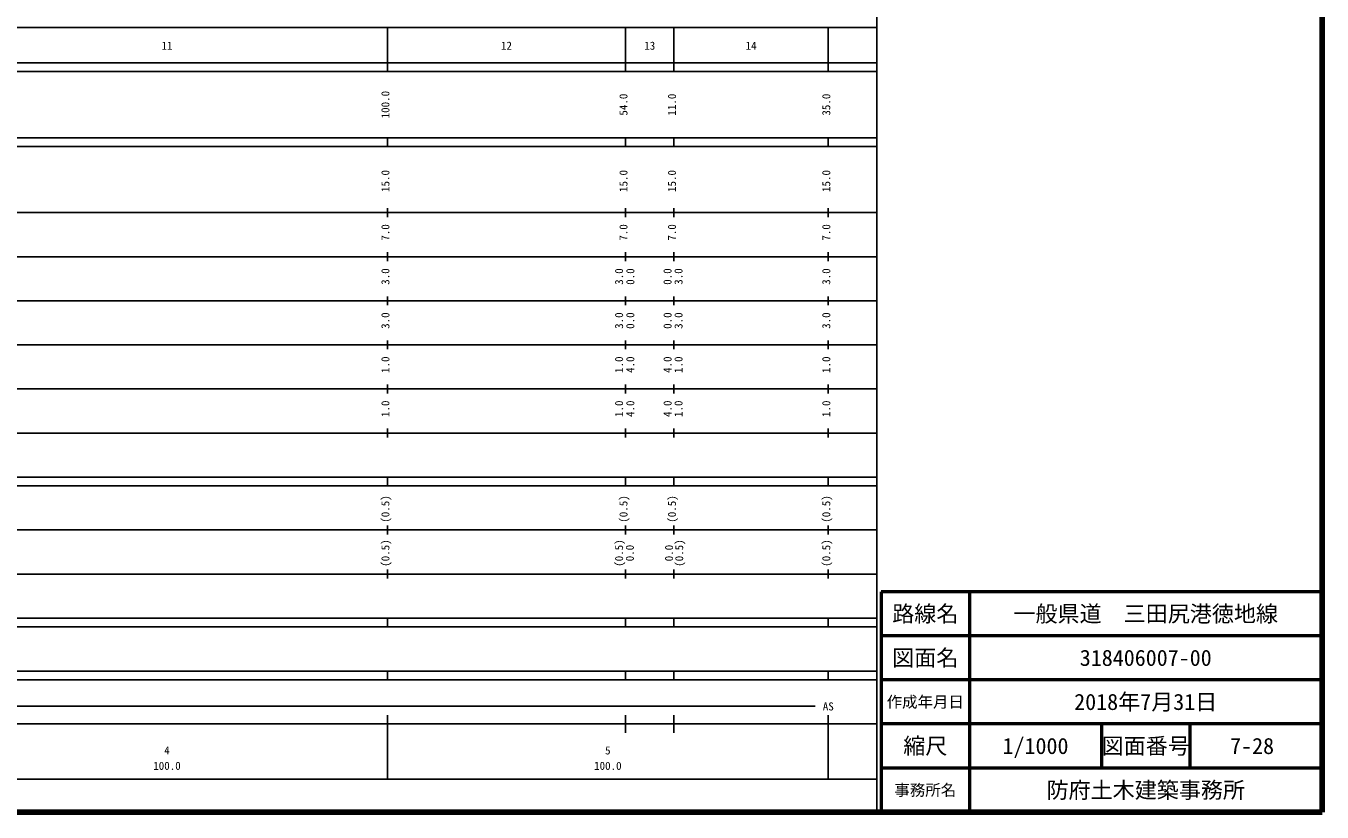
# Model space of a CAD drawing. Units: millimetres on the paper, enlarged 1000 times. Extents: x 40000 to 680000, y 20000 to 380000.
# Drawn here: x 386008 to 680000, y 20000 to 198357 of the extents above; entities that cross this region are included whole.
import ezdxf
from ezdxf.enums import TextEntityAlignment as Align

# ---------------------------------------------------------------- set-up
doc = ezdxf.new("R2010")
doc.units = ezdxf.units.MM
doc.header["$LTSCALE"] = 1000
for name, color, linetype, lineweight in [('M-TTL', 2, 'Continuous', 140), ('M-TTL-BAND', 7, 'Continuous', 25), ('M-TTL-FRAM', 2, 'Continuous', 50), ('M-TTL-LINE', 7, 'Continuous', 50)]:
    doc.layers.add(name, color=color, linetype=linetype, lineweight=lineweight)
doc.layers.add('M-TTL-TXT', color=7, linetype='Continuous')
doc.styles.add('ＭＳ ゴシック', font='')
doc.styles.get('ＭＳ ゴシック').set_extended_font_data('MS Gothic')

msp = doc.modelspace()

# ---------------------------------------------------------------- linework, layer by layer
at = {"layer": 'M-TTL'}
for p, q in [((680000, 20000), (680000, 380000)), ((40000, 20000), (680000, 20000))]:
    msp.add_line(p, q, dxfattribs=at)
at = {"layer": 'M-TTL-BAND'}
for p, q in [((579000, 20000), (579000, 370000)), ((68000, 198000), (579000, 198000)), ((468000, 188000), (468000, 198000)), ((522000, 188000), (522000, 198000)), ((533000, 188000), (533000, 198000)), ((568000, 188000), (568000, 198000)), ((40000, 190000), (579000, 190000)), ((40000, 188000), (579000, 188000)), ((40000, 173000), (579000, 173000)), ((40000, 171000), (579000, 171000)), ((468000, 171000), (468000, 173000)), ((522000, 171000), (522000, 173000)), ((533000, 171000), (533000, 173000)), ((568000, 171000), (568000, 173000)), ((40000, 156000), (579000, 156000)), ((468000, 155000), (468000, 157000)), ((522000, 155000), (522000, 157000)), ((533000, 155000), (533000, 157000)), ((568000, 155000), (568000, 157000)), ((468000, 145000), (468000, 147000)), ((522000, 145000), (522000, 147000)), ((533000, 145000), (533000, 147000)), ((568000, 145000), (568000, 147000)), ((46000, 146000), (579000, 146000)), ((52000, 136000), (579000, 136000)), ((468000, 135000), (468000, 137000)), ((522000, 135000), (522000, 137000)), ((533000, 135000), (533000, 137000)), ((568000, 135000), (568000, 137000)), ((468000, 125000), (468000, 127000)), ((522000, 125000), (522000, 127000)), ((533000, 125000), (533000, 127000)), ((568000, 125000), (568000, 127000)), ((46000, 126000), (579000, 126000)), ((52000, 116000), (579000, 116000)), ((468000, 115000), (468000, 117000)), ((522000, 115000), (522000, 117000)), ((533000, 115000), (533000, 117000)), ((568000, 115000), (568000, 117000)), ((46000, 106000), (579000, 106000)), ((468000, 105000), (468000, 107000)), ((522000, 105000), (522000, 107000)), ((533000, 105000), (533000, 107000)), ((568000, 105000), (568000, 107000)), ((40000, 96000), (579000, 96000)), ((468000, 94000), (468000, 96000)), ((522000, 94000), (522000, 96000)), ((533000, 94000), (533000, 96000)), ((568000, 94000), (568000, 96000)), ((40000, 94000), (579000, 94000)), ((49000, 84000), (579000, 84000)), ((468000, 83000), (468000, 85000)), ((522000, 83000), (522000, 85000)), ((533000, 83000), (533000, 85000)), ((568000, 83000), (568000, 85000)), ((40000, 74000), (579000, 74000)), ((468000, 73000), (468000, 75000)), ((522000, 73000), (522000, 75000)), ((533000, 73000), (533000, 75000)), ((568000, 73000), (568000, 75000)), ((40000, 64000), (579000, 64000)), ((40000, 62000), (579000, 62000)), ((468000, 62000), (468000, 64000)), ((522000, 62000), (522000, 64000)), ((533000, 62000), (533000, 64000)), ((568000, 62000), (568000, 64000)), ((40000, 52000), (579000, 52000)), ((40000, 50000), (579000, 50000)), ((468000, 50000), (468000, 52000)), ((522000, 50000), (522000, 52000)), ((533000, 50000), (533000, 52000)), ((568000, 50000), (568000, 52000)), ((71000, 44000), (565000, 44000)), ((468000, 27500), (468000, 42000)), ((522000, 38000), (522000, 42000)), ((533000, 38000), (533000, 42000)), ((568000, 27500), (568000, 42000)), ((40000, 40000), (579000, 40000)), ((68000, 27500), (579000, 27500))]:
    msp.add_line(p, q, dxfattribs=at)
at = {"layer": 'M-TTL-FRAM'}
for p, q in [((680000, 70000), (580000, 70000)), ((580000, 70000), (580000, 20000))]:
    msp.add_line(p, q, dxfattribs=at)
at = {"layer": 'M-TTL-LINE'}
for p, q in [((600000, 70000), (600000, 20000)), ((680000, 60000), (580000, 60000)), ((680000, 50000), (580000, 50000)), ((680000, 40000), (580000, 40000)), ((630000, 40000), (630000, 30000)), ((650000, 40000), (650000, 30000)), ((680000, 30000), (580000, 30000))]:
    msp.add_line(p, q, dxfattribs=at)

# ---------------------------------------------------------------- texts
at = {"layer": 'M-TTL-BAND', "style": 'ＭＳ ゴシック'}
for s, p in [('11', (418000, 192405)), ('12', (495000, 192405)), ('13', (527500, 192405)), ('14', (550500, 192405)), ('AS', (568000, 42500)), ('4', (418000, 32523)), ('5', (518000, 32523)), ('100.0', (418000, 29033)), ('100.0', (518000, 29033))]:
    msp.add_text(s, height=1833, dxfattribs=at).set_placement(p, align=Align.BOTTOM_CENTER)
for s, p in [('100.0', (469000, 180500)), ('54.0', (523000, 180500)), ('11.0', (534000, 180500)), ('35.0', (569000, 180500)), ('15.0', (469000, 163174)), ('15.0', (523000, 163174)), ('15.0', (534000, 163174)), ('15.0', (569000, 163174)), ('7.0', (469000, 151500)), ('7.0', (523000, 151500)), ('7.0', (534000, 151500)), ('7.0', (569000, 151500)), ('3.0', (469000, 141500)), ('3.0', (522000, 141500)), ('0.0', (524550, 141500)), ('0.0', (533000, 141500)), ('3.0', (535487, 141500)), ('3.0', (569000, 141500)), ('3.0', (469000, 131500)), ('3.0', (522000, 131500)), ('0.0', (524550, 131500)), ('0.0', (533000, 131500)), ('3.0', (535487, 131500)), ('3.0', (569000, 131500)), ('1.0', (469000, 121500)), ('1.0', (522000, 121500)), ('4.0', (524550, 121500)), ('4.0', (533000, 121500)), ('1.0', (535487, 121500)), ('1.0', (569000, 121500)), ('1.0', (469000, 111500)), ('1.0', (522000, 111500)), ('4.0', (524550, 111500)), ('4.0', (533000, 111500)), ('1.0', (535487, 111500)), ('1.0', (569000, 111500)), ('(0.5)', (469000, 88764)), ('(0.5)', (523000, 88764)), ('(0.5)', (534000, 88764)), ('(0.5)', (569000, 88764)), ('(0.5)', (469000, 78764)), ('(0.5)', (522000, 78764)), ('0.0', (524442, 78764)), ('0.0', (533331, 78764)), ('(0.5)', (535641, 78764)), ('(0.5)', (569000, 78764))]:
    msp.add_text(s, height=1833, rotation=90, dxfattribs=at).set_placement(p, align=Align.BOTTOM_CENTER)
at = {"layer": 'M-TTL-TXT', "style": 'ＭＳ ゴシック'}
for s, height, p in [('路線名', 3666, (590000, 65000)), ('路線名', 3666, (590000, 65000)), ('一般県道\u3000三田尻港徳地線', 3666, (640000, 65000)), ('図面名', 3666, (590000, 55000)), ('図面名', 3666, (590000, 55000)), ('318406007-00', 3666, (640000, 55000)), ('2018年7月31日', 3666, (640000, 45000)), ('作成年月日', 2566, (590000, 45000)), ('作成年月日', 2566, (590000, 45000)), ('縮尺', 3666, (590000, 35000)), ('縮尺', 3666, (590000, 35000)), ('1/1000', 3666, (615000, 35000)), ('図面番号', 3666, (640000, 35000)), ('図面番号', 3666, (640000, 35000)), ('7-28', 3666, (664125, 35000)), ('事務所名', 2566, (590000, 25000)), ('事務所名', 2566, (590000, 25000)), ('防府土木建築事務所', 3666, (640000, 25000))]:
    msp.add_text(s, height=height, dxfattribs=at).set_placement(p, align=Align.MIDDLE_CENTER)

doc.saveas('drawing.dxf')
